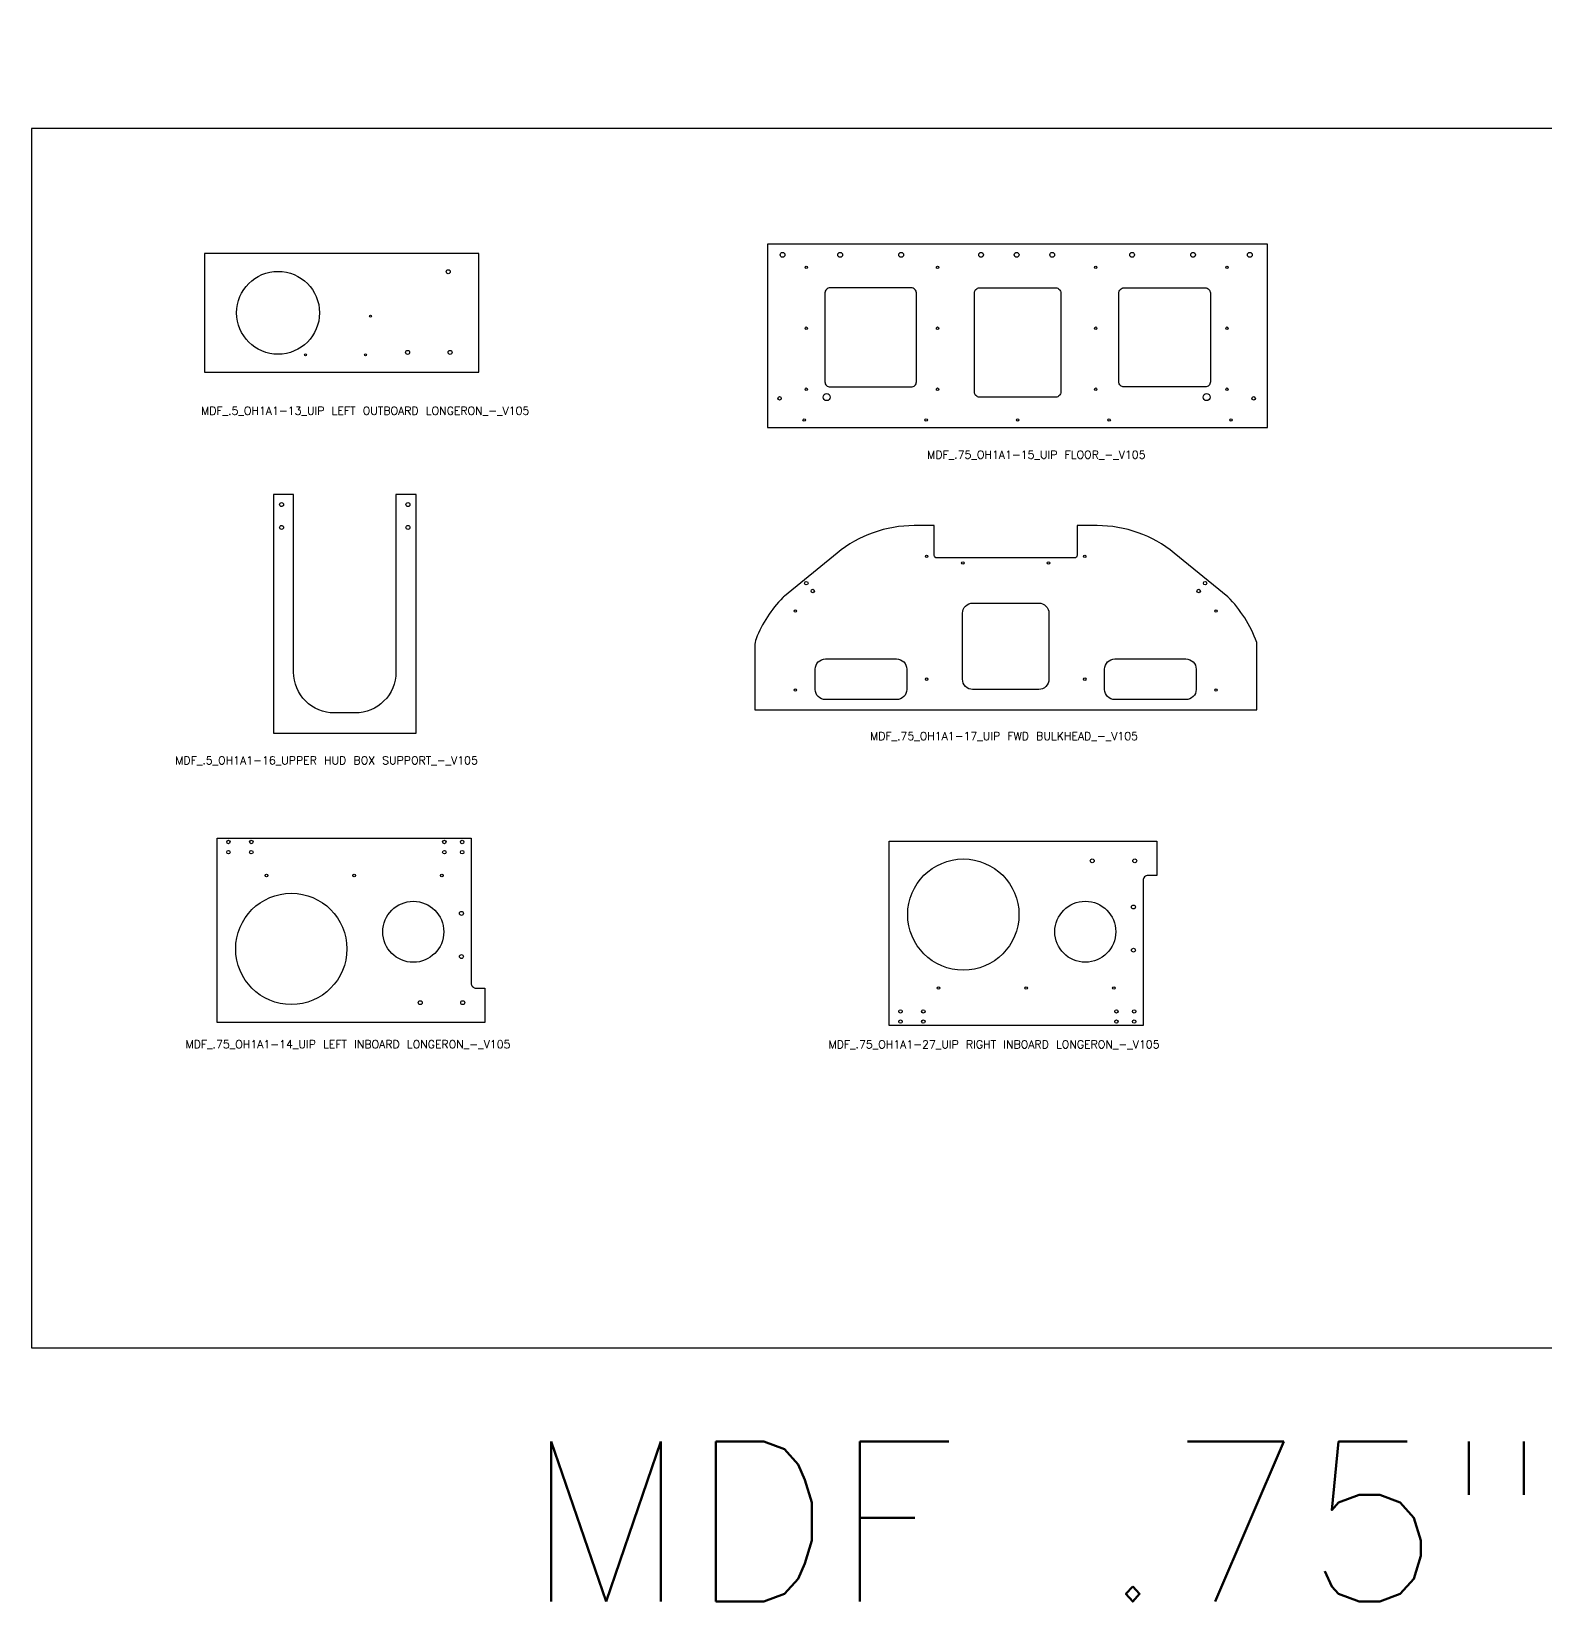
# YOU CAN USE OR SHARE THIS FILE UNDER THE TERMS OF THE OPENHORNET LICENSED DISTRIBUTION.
# Model space of a CAD drawing. Header units: inches. Extents: x 315 to 1225, y 29 to 674.
# Drawn here: x 514.2 to 588.7, y 29.8 to 107 of the extents above; entities that cross this region are included whole.
import ezdxf

# ---------------------------------------------------------------- set-up
doc = ezdxf.new("R2010")
doc.units = ezdxf.units.IN
doc.header["$LTSCALE"] = 0.03937
doc.header["$MEASUREMENT"] = 0
doc.styles.get("Standard").update_dxf_attribs({"font": 'txt.shx'})

msp = doc.modelspace()

# ---------------------------------------------------------------- linework, layer by layer
at = {"color": 0, "linetype": 'ByBlock', "lineweight": -2}
msp.add_lwpolyline([(610.247, 42.271), (610.247, 102.271), (514.247, 102.271), (514.247, 42.271)], close=True, dxfattribs=at)
for points in [[(575.071, 87.553), (575.071, 96.578), (550.471, 96.578), (550.471, 87.553)], [(536.257, 90.287), (536.257, 96.117), (522.757, 96.117), (522.757, 90.287)]]:
    msp.add_lwpolyline(points, close=True)
for points in [[(557.54, 89.553, 0.414214), (557.79, 89.803), (557.79, 94.178, 0.414214), (557.54, 94.428), (553.54, 94.428, 0.414214), (553.29, 94.178), (553.29, 89.803, 0.414214), (553.54, 89.553)], [(564.646, 89.053), (560.896, 89.053, -0.414214), (560.646, 89.303), (560.646, 94.178, -0.414214), (560.896, 94.428), (564.646, 94.428, -0.414214), (564.896, 94.178), (564.896, 89.303, -0.414214)], [(567.752, 89.803), (567.752, 94.178, -0.414214), (568.002, 94.428), (572.002, 94.428, -0.414214), (572.252, 94.178), (572.252, 89.803, -0.414214), (572.002, 89.553), (568.002, 89.553, -0.414214)], [(533.179, 84.265), (532.179, 84.265), (532.179, 75.515, -0.414214), (530.179, 73.515), (529.15, 73.515, -0.414214), (527.15, 75.515), (527.15, 84.265), (526.15, 84.265), (526.15, 72.515), (533.179, 72.515)], [(551.219, 79.191, 0.101694), (549.902, 77.165, 0.093687), (549.833, 76.8), (549.833, 73.668), (574.533, 73.668), (574.533, 76.98, 0.112372), (573.108, 79.23), (570.478, 81.378, 0.172863), (566.683, 82.73), (565.698, 82.73), (565.698, 81.268, -0.414214), (565.573, 81.143), (558.794, 81.143, -0.414214), (558.669, 81.268), (558.669, 82.73), (557.683, 82.73, 0.172863), (553.889, 81.378), (551.298, 79.263, 0.026767)], [(564.308, 78.418), (564.308, 75.168, -0.414214), (563.808, 74.668), (560.558, 74.668, -0.414214), (560.058, 75.168), (560.058, 78.418, -0.414214), (560.558, 78.918), (563.808, 78.918, -0.414214)], [(557.315, 75.668), (557.315, 74.668, -0.414214), (556.815, 74.168), (553.315, 74.168, -0.414214), (552.815, 74.668), (552.815, 75.668, -0.414214), (553.315, 76.168), (556.815, 76.168, -0.414214)], [(571.552, 75.668), (571.552, 74.668, -0.414214), (571.052, 74.168), (567.552, 74.168, -0.414214), (567.052, 74.668), (567.052, 75.668, -0.414214), (567.552, 76.168), (571.052, 76.168, -0.414214)], [(535.879, 67.352), (535.879, 60.224, 0.414214), (536.129, 59.974), (536.554, 59.974), (536.554, 58.289), (523.379, 58.289), (523.379, 67.352)], [(568.943, 65.267), (568.943, 58.14), (556.443, 58.14), (556.443, 67.202), (569.618, 67.202), (569.618, 65.517), (569.193, 65.517, 0.414214)]]:
    msp.add_lwpolyline(points, format="xyb", close=True)
for centre, radius in [((551.203, 96.053), 0.117), ((554.04, 96.053), 0.117), ((557.04, 96.053), 0.117), ((560.971, 96.053), 0.117), ((562.721, 96.053), 0.117), ((564.471, 96.053), 0.117), ((568.402, 96.053), 0.117), ((571.402, 96.053), 0.117), ((574.196, 96.053), 0.117), ((526.382, 93.202), 2.04), ((534.757, 95.224), 0.0968), ((552.374, 95.441), 0.0625), ((558.832, 95.441), 0.0625), ((566.611, 95.441), 0.0625), ((573.069, 95.441), 0.0625), ((530.933, 93.037), 0.0532), ((552.374, 92.441), 0.0625), ((558.832, 92.441), 0.0625), ((566.611, 92.441), 0.0625), ((573.069, 92.441), 0.0625), ((527.733, 91.137), 0.0532), ((530.683, 91.137), 0.0532), ((532.757, 91.254), 0.0967), ((534.846, 91.254), 0.0967), ((551.059, 88.991), 0.0847), ((552.374, 89.441), 0.0625), ((553.374, 89.053), 0.172), ((558.832, 89.441), 0.0625), ((566.611, 89.441), 0.0625), ((572.069, 89.053), 0.172), ((573.069, 89.441), 0.0625), ((574.384, 88.991), 0.0847), ((552.271, 87.928), 0.0625), ((558.271, 87.928), 0.0625), ((562.771, 87.928), 0.0625), ((567.271, 87.928), 0.0625), ((573.271, 87.928), 0.0625), ((526.556, 83.765), 0.0967), ((532.773, 83.765), 0.0967), ((526.556, 82.64), 0.0967), ((532.773, 82.64), 0.0967), ((558.294, 81.22), 0.0625), ((566.073, 81.22), 0.0625), ((560.075, 80.893), 0.0625), ((564.292, 80.893), 0.0625), ((552.373, 79.898), 0.0847), ((552.689, 79.511), 0.0847), ((571.678, 79.511), 0.0847), ((571.994, 79.898), 0.0847), ((551.836, 78.526), 0.0625), ((572.531, 78.526), 0.0625), ((558.294, 75.178), 0.0625), ((566.073, 75.178), 0.0625), ((551.836, 74.639), 0.0625), ((572.531, 74.639), 0.0625), ((523.941, 67.164), 0.0847), ((525.066, 67.164), 0.0848), ((534.566, 67.164), 0.0848), ((535.441, 67.164), 0.0847), ((523.941, 66.664), 0.0847), ((525.066, 66.664), 0.0848), ((534.566, 66.664), 0.0848), ((535.441, 66.664), 0.0847), ((560.099, 63.59), 2.737), ((566.443, 66.235), 0.0967), ((568.532, 66.235), 0.0967), ((525.816, 65.514), 0.0625), ((530.129, 65.514), 0.0625), ((534.441, 65.514), 0.0625), ((527.035, 61.902), 2.737), ((533.035, 62.744), 1.5), ((566.099, 62.747), 1.5), ((535.405, 63.651), 0.0968), ((568.469, 63.965), 0.0968), ((568.469, 61.84), 0.0968), ((535.405, 61.526), 0.0968), ((558.88, 59.977), 0.0625), ((563.193, 59.977), 0.0625), ((567.505, 59.977), 0.0625), ((533.379, 59.257), 0.0967), ((535.468, 59.257), 0.0967), ((557.005, 58.827), 0.0847), ((558.13, 58.827), 0.0848), ((567.63, 58.827), 0.0848), ((568.505, 58.827), 0.0847), ((557.005, 58.327), 0.0847), ((558.13, 58.327), 0.0848), ((567.63, 58.327), 0.0848), ((568.505, 58.327), 0.0847)]:
    msp.add_circle(centre, radius)

# ---------------------------------------------------------------- texts
for s, height, p in [('MDF_.5_OH1A1-13_UIP LEFT OUTBOARD LONGERON_-_V105', 0.3937, (522.591, 88.186)), ('MDF_.75_OH1A1-15_UIP FLOOR_-_V105', 0.3937, (558.318, 86.023)), ('MDF_.75_OH1A1-17_UIP FWD BULKHEAD_-_V105', 0.3937, (555.505, 72.178)), ('MDF_.5_OH1A1-16_UPPER HUD BOX SUPPORT_-_V105', 0.3937, (521.324, 70.982)), ('MDF_.75_OH1A1-14_UIP LEFT INBOARD LONGERON_-_V105', 0.3937, (521.829, 57.015)), ('MDF_.75_OH1A1-27_UIP RIGHT INBOARD LONGERON_-_V105', 0.3937, (553.464, 57.01)), ('MDF .75"', 7.874, (538.47, 29.787))]:
    msp.add_text(s, height=height).set_placement(p)

doc.saveas('drawing.dxf')
